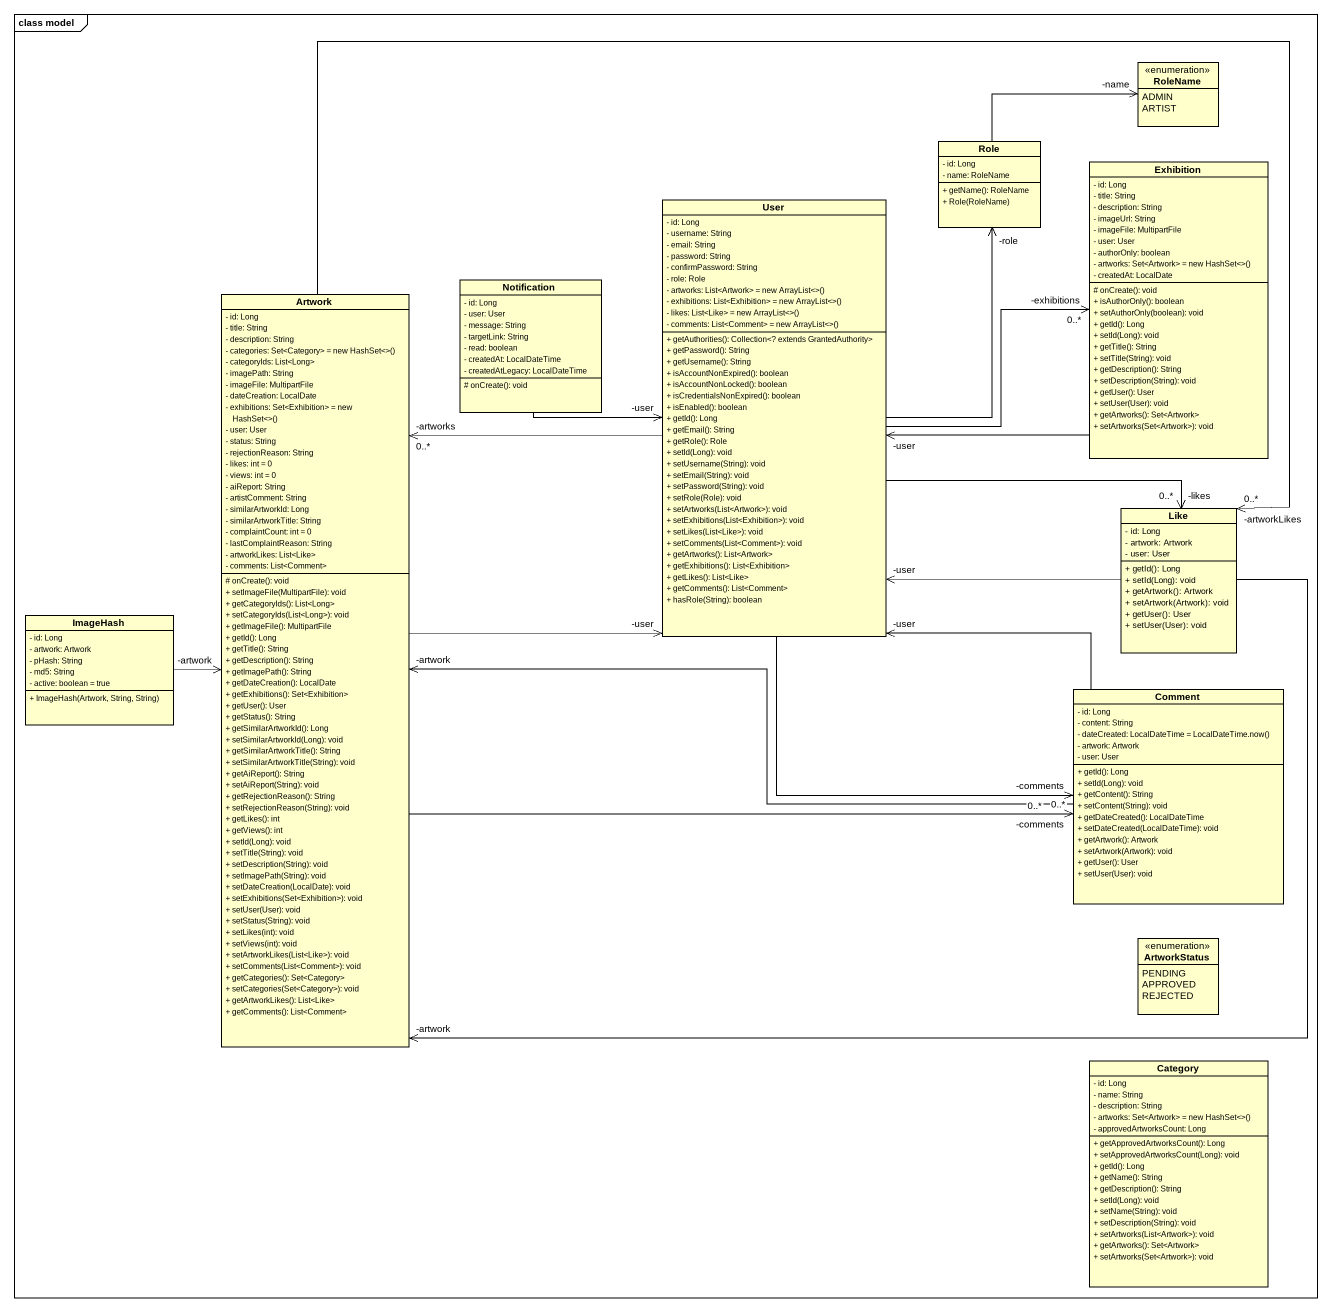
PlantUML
@startuml
mainframe class model
hide circle
hide empty members
skinparam classAttributeIconSize 0
enum RoleName {
  ADMIN
  ARTIST
}
class Role {
  - id: Long
  - name: RoleName
  + getName(): RoleName
  + Role(RoleName)
}
class Exhibition {
  - id: Long
  - title: String
  - description: String
  - imageUrl: String
  - imageFile: MultipartFile
  - user: User
  - authorOnly: boolean
  {field} - artworks: Set<Artwork> = new HashSet<>()
  - createdAt: LocalDate
  # onCreate(): void
  + isAuthorOnly(): boolean
  + setAuthorOnly(boolean): void
  + getId(): Long
  + setId(Long): void
  + getTitle(): String
  + setTitle(String): void
  + getDescription(): String
  + setDescription(String): void
  + getUser(): User
  + setUser(User): void
  + getArtworks(): Set<Artwork>
  + setArtworks(Set<Artwork>): void
}
class User {
  - id: Long
  - username: String
  - email: String
  - password: String
  - confirmPassword: String
  - role: Role
  {field} - artworks: List<Artwork> = new ArrayList<>()
  {field} - exhibitions: List<Exhibition> = new ArrayList<>()
  {field} - likes: List<Like> = new ArrayList<>()
  {field} - comments: List<Comment> = new ArrayList<>()
  + getAuthorities(): Collection<? extends GrantedAuthority>
  + getPassword(): String
  + getUsername(): String
  + isAccountNonExpired(): boolean
  + isAccountNonLocked(): boolean
  + isCredentialsNonExpired(): boolean
  + isEnabled(): boolean
  + getId(): Long
  + getEmail(): String
  + getRole(): Role
  + setId(Long): void
  + setUsername(String): void
  + setEmail(String): void
  + setPassword(String): void
  + setRole(Role): void
  + setArtworks(List<Artwork>): void
  + setExhibitions(List<Exhibition>): void
  + setLikes(List<Like>): void
  + setComments(List<Comment>): void
  + getArtworks(): List<Artwork>
  + getExhibitions(): List<Exhibition>
  + getLikes(): List<Like>
  + getComments(): List<Comment>
  + hasRole(String): boolean
}
class Artwork {
  - id: Long
  - title: String
  - description: String
  {field} - categories: Set<Category> = new HashSet<>()
  - categoryIds: List<Long>
  - imagePath: String
  - imageFile: MultipartFile
  - dateCreation: LocalDate
  {field} - exhibitions: Set<Exhibition> = new HashSet<>()
  - user: User
  - status: String
  - rejectionReason: String
  - likes: int = 0
  - views: int = 0
  - aiReport: String
  - artistComment: String
  - similarArtworkId: Long
  - similarArtworkTitle: String
  - complaintCount: int = 0
  - lastComplaintReason: String
  - artworkLikes: List<Like>
  - comments: List<Comment>
  # onCreate(): void
  + setImageFile(MultipartFile): void
  + getCategoryIds(): List<Long>
  + setCategoryIds(List<Long>): void
  + getImageFile(): MultipartFile
  + getId(): Long
  + getTitle(): String
  + getDescription(): String
  + getImagePath(): String
  + getDateCreation(): LocalDate
  + getExhibitions(): Set<Exhibition>
  + getUser(): User
  + getStatus(): String
  + getSimilarArtworkId(): Long
  + setSimilarArtworkId(Long): void
  + getSimilarArtworkTitle(): String
  + setSimilarArtworkTitle(String): void
  + getAiReport(): String
  + setAiReport(String): void
  + getRejectionReason(): String
  + setRejectionReason(String): void
  + getLikes(): int
  + getViews(): int
  + setId(Long): void
  + setTitle(String): void
  + setDescription(String): void
  + setImagePath(String): void
  + setDateCreation(LocalDate): void
  + setExhibitions(Set<Exhibition>): void
  + setUser(User): void
  + setStatus(String): void
  + setLikes(int): void
  + setViews(int): void
  + setArtworkLikes(List<Like>): void
  + setComments(List<Comment>): void
  + getCategories(): Set<Category>
  + setCategories(Set<Category>): void
  + getArtworkLikes(): List<Like>
  + getComments(): List<Comment>
}
class Notification {
  - id: Long
  - user: User
  - message: String
  - targetLink: String
  - read: boolean
  - createdAt: LocalDateTime
  - createdAtLegacy: LocalDateTime
  # onCreate(): void
}
class Like {
  - id: Long
  - artwork: Artwork
  - user: User
  + getId(): Long
  + setId(Long): void
  + getArtwork(): Artwork
  + setArtwork(Artwork): void
  + getUser(): User
  + setUser(User): void
}
class ImageHash {
  - id: Long
  - artwork: Artwork
  - pHash: String
  - md5: String
  - active: boolean = true
  + ImageHash(Artwork, String, String)
}
class Comment {
  - id: Long
  - content: String
  {field} - dateCreated: LocalDateTime = LocalDateTime.now()
  - artwork: Artwork
  - user: User
  + getId(): Long
  + setId(Long): void
  + getContent(): String
  + setContent(String): void
  + getDateCreated(): LocalDateTime
  + setDateCreated(LocalDateTime): void
  + getArtwork(): Artwork
  + setArtwork(Artwork): void
  + getUser(): User
  + setUser(User): void
}
enum ArtworkStatus {
  PENDING
  APPROVED
  REJECTED
}
class Category {
  - id: Long
  - name: String
  - description: String
  {field} - artworks: Set<Artwork> = new HashSet<>()
  - approvedArtworksCount: Long
  + getApprovedArtworksCount(): Long
  + setApprovedArtworksCount(Long): void
  + getId(): Long
  + getName(): String
  + getDescription(): String
  + setId(Long): void
  + setName(String): void
  + setDescription(String): void
  + setArtworks(List<Artwork>): void
  + getArtworks(): Set<Artwork>
  + setArtworks(Set<Artwork>): void
}
Role -right-> "-name" RoleName
Exhibition -left-> "-user" User
User -up-> "-role" Role
User -right-> "-exhibitions\n0..*" Exhibition
User -left-> "-artworks\n0..*" Artwork
User -right-> "-likes\n0..*" Like
User --> "-comments\n0..*" Comment
Artwork -right-> "-user" User
Artwork -right-> "-artworkLikes\n0..*" Like
Artwork -right-> "-comments\n0..*" Comment
Notification -right-> "-user" User
Like -left-> "-user" User
Like -left-> "-artwork" Artwork
ImageHash -right-> "-artwork" Artwork
Comment -up-> "-user" User
Comment -left-> "-artwork" Artwork
@enduml
